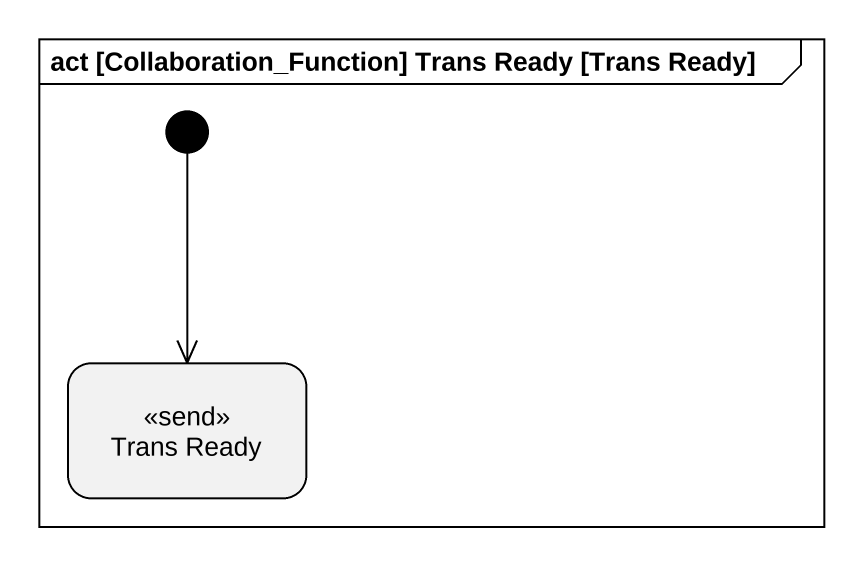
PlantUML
@startuml
mainframe act [Collaboration_Function] Trans Ready [Trans Ready]
hide empty description
state "Trans Ready" as Trans_Ready <<send>>
[*] --> Trans_Ready
@enduml
